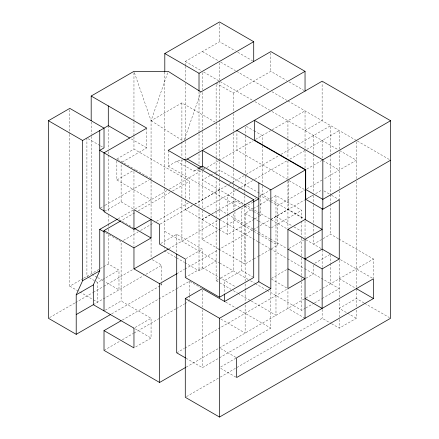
<?xml version="1.0" encoding="UTF-8"?>
<svg xmlns="http://www.w3.org/2000/svg" width="439" height="439" viewBox="0 0 439 439"><rect width="100%" height="100%" fill="white"/><g stroke="black" fill="none" stroke-linecap="round" stroke-linejoin="round"><path stroke-width="0.33" stroke-dasharray="2.19 1.65" d="M151.065 218.139L151.065 120.725L168.175 71.337M184.243 140.057L200.908 91.949M185.285 65.559L185.285 61.46L219.5 41.705L235.43 50.902M134.4 72.622L151.065 120.725L181.905 102.918L214.945 121.993M116.851 158.978L133.961 149.101L189.549 181.197L189.549 200.853M216.125 83.163L233.23 93.041L270.825 71.337L286.755 80.535M122.283 162.024L146.78 147.883L146.78 128.808M116.851 161.014L116.851 179.99L133.961 170.112M168.175 150.357L168.175 166.161L176.73 161.223L182.706 159.994M100.333 208.026L104.46 205.639M105.053 205.298L148.706 180.094M104.597 211.378L121.115 201.841L121.115 162.699M176.73 161.223L193.813 171.089L198.379 168.455M118.031 218.82L133.961 209.622M135.141 208.942L166.996 190.548M169.355 189.187L201.21 170.793M203.57 169.432L204.75 168.752M206.802 167.539L218.617 160.718M219.209 160.378L252.897 140.952M255.553 139.393L305.039 110.847L305.039 149.798M134.685 212.871L121.115 220.707L119.337 219.676M138.225 210.83L171.852 191.415M172.439 191.075L189.549 181.197M210.061 175.562L202.39 179.99L287.935 229.377M210.649 175.221L213.601 173.52M214.188 173.18L219.5 170.112L303.859 218.82M305.017 130.592L322.127 120.714L322.127 82.565M123.474 240.358L138.225 231.841M140.584 230.48L154.155 222.644M156.514 221.283L189.549 202.209M160.191 224.082L193.945 204.596M194.537 204.25L228.296 184.764M228.889 184.424L245.467 174.848M246.059 174.508L278.633 155.702M281.004 154.336L297.582 144.76M298.174 144.42L330.682 125.653L330.682 154.298M185.285 200.749L185.285 209.622L194.131 204.514M194.724 204.173L219.5 189.867M69.801 134.361L69.801 286.173L83.097 278.496M83.673 278.167L103.094 266.972M103.67 266.638L108.296 263.965L118.985 270.139L118.985 289.877L104.756 281.662M203.564 208.948L236.961 189.664M237.548 189.324L240.138 187.826M240.731 187.486L254.214 179.705M254.796 179.364L286.87 160.85M289.789 159.159L306.263 149.65M306.856 149.309L339.259 130.602L339.259 150.357L356.369 160.235L323.96 178.942M160.778 243.497L176.708 234.305L202.39 249.132L202.39 267.631L185.873 277.168M218.479 248.897L202.066 239.42L202.066 219.665L209.694 215.258M212.037 213.903L234.925 200.694L242.515 205.073M185.285 209.622L202.39 219.5L210.061 215.072M210.649 214.731L219.5 209.622L227.193 214.062M89.287 277.684L97.595 282.486L118.985 270.139M49.596 317.595L74.965 302.948M75.552 302.608L92.662 292.731M93.255 292.39L103.28 286.601M103.873 286.261L133.489 269.156M168.861 248.737L218.326 220.18M254.653 199.202L256.003 198.423M259.339 196.496L270.084 190.296M306.762 169.119L322.21 160.197M252.952 202.159L241.741 208.635L241.741 270.594L224.631 280.472L224.631 293.351M245.138 281.306L245.138 213.294L252.853 208.838M253.446 208.498L270.051 198.911M270.643 198.565L275.983 195.487L301.664 210.314L301.664 220.482M202.066 239.42L219.67 229.257M220.252 228.917L234.925 220.449L253.094 230.941M93.32 304.693L143.591 275.67M145.935 274.315L161.755 265.183L161.755 281.531M185.873 258.67L202.39 249.132M218.995 229.438L227.748 234.492L254.154 219.248M254.741 218.907L258.845 216.537M259.433 216.197L260.607 215.522L260.607 195.767L270.045 201.216M270.638 201.556L277.717 205.644L304.556 190.147M306.899 188.797L323.373 179.282M105.19 310.181L121.115 300.984L151.065 318.275L151.065 338.03L135.141 347.227M176.708 273.815L184.375 269.387M184.967 269.047L252.853 229.849M253.446 229.509L270.051 219.923M270.643 219.577L304.765 199.882M305.352 199.542L313.572 194.795M270.825 219.5L288.275 209.425L304.2 218.622M306.894 198.675L313.347 194.949M315.696 193.594L322.149 189.867M111.61 313.885L161.755 284.938L161.755 282.211M271.417 227.781L301.664 210.314M184.857 262.665L199.015 270.836L216.125 260.958M122.294 320.058L175.979 289.065M176.571 288.719L189.549 281.229L201.375 288.055M135.141 327.472L151.065 318.275M216.125 173.432L216.125 280.713L220.252 278.331M220.844 277.991L233.23 270.836L233.23 212.712M219.066 249.231L244.858 264.124L253.122 259.356M253.709 259.015L257.841 256.628M258.434 256.288L270.237 249.473M271.401 248.798L277.717 245.154L277.717 205.644M104.01 350.371L119.935 341.174M122.294 339.813L133.505 333.338M134.093 332.998L175.979 308.82M176.571 308.474L184.237 304.051M184.83 303.711L188.369 301.664M289.114 248.452L303.859 239.935M338.304 238.706L330.682 234.305L313.572 244.183L313.572 235.386M271.417 278.425L287.935 268.887M314.752 263.257L330.682 254.06L330.682 262.813M176.708 352.835L184.375 348.407M184.967 348.067L287.139 289.076M305.939 278.222L313.572 273.815L313.572 263.938M186.147 367.141L373.474 259.01L373.474 278.085M186.048 358.224L202.39 367.662L218.907 358.125M219.5 357.785L270.825 328.152L270.825 289.784M267.093 290.388L301.664 310.346L305.176 308.321M305.764 307.98L313.956 303.25M314.543 302.915L321.567 298.86M322.149 298.52L339.259 288.642L304.661 268.668M220.685 366.977L236.1 358.076M186.471 396.609L219.648 377.452M220.241 377.112L322.149 318.275L331.001 323.384M331.588 323.724L339.259 328.152L356.369 318.275L356.369 309.522M193.813 171.089L200.458 169.723M203.114 169.174L204.442 168.905L202.083 167.544M237.79 52.263L252.535 60.78M289.114 81.895L303.859 90.412M202.39 51.582L219.5 61.46M220.68 62.14L235.43 70.657M236.61 71.337L269.645 90.412M272.004 91.773L286.755 100.29M287.935 100.97L356.775 140.716M357.373 141.062L390.584 160.235M185.285 61.46L201.21 70.657M203.57 72.018L252.535 100.29M254.894 101.65L269.645 110.167M272.004 111.528L338.09 149.683M322.742 160.575L339.259 170.112M246.345 126.344L253.424 130.432M254.011 130.773L262.27 135.541L262.27 145.079M323.922 190.888L331.001 194.976M331.588 195.317L339.259 199.745M287.682 179.452L236.928 150.149L236.928 130.394M289.098 180.665L304.831 189.747M338.892 239.041L373.474 259.01M275.983 216.498L291.743 225.597M294.075 226.947L301.664 231.326M131.387 138.993L146.78 147.883M305.846 239.721L321.222 248.595M340.439 259.69L373.474 278.765M244.847 206.423L253.018 211.137M253.605 211.477L257.688 213.837M258.275 214.172L260.607 215.522M168.175 166.161L240.556 207.949M245.138 213.294L252.727 217.673M253.314 218.007L257.984 220.707M258.566 221.042L270.243 227.786M227.781 214.408L257.956 231.825M258.549 232.171L269.793 238.657M270.38 239.003L286.947 248.567M339.259 278.765L356.369 288.642M253.682 231.276L257.786 233.647M258.373 233.987L270.095 240.753M270.682 241.093L277.717 245.154M88.091 138.691L99.889 145.501M100.476 145.841L104.021 147.888M117.438 159.319L135.141 169.536M135.728 169.877L151.065 178.733M219.5 219.5L257.94 241.697M258.533 242.037L269.771 248.523M270.358 248.864L286.919 258.423M287.512 258.769L304.068 268.328M364.035 302.948L356.369 298.52L339.259 308.397L346.925 312.826M364.628 303.289L389.404 317.595M202.066 219.665L218.408 229.098M116.851 179.99L151.065 199.745M347.518 313.166L356.369 318.275M271.417 279.105L287.935 288.642M241.741 270.594L253.144 277.179M164.801 231.326L219.088 262.67M219.665 263.005L248.128 279.434M250.499 280.806L254.647 283.199M255.24 283.545L266.5 290.042M305.039 318.275L287.935 308.397L287.935 289.323M122.289 221.382L133.451 227.825M202.39 267.631L218.781 277.091M219.363 277.432L236.039 287.057M176.006 257.556L164.801 251.081L164.801 248.359M176.599 257.896L184.265 262.324M216.125 280.713L219.088 282.425M219.681 282.771L230.941 289.268M233.312 290.64L237.461 293.032M238.053 293.373L275.983 315.273L275.983 195.487M105.678 232.807L121.115 241.719L121.115 300.984M152.256 259.696L161.755 265.183M225.624 302.054L235.677 307.86M236.27 308.2L270.825 328.152M160.57 284.252L161.755 284.938M220.894 319.082L245.138 333.08L245.138 304.468M97.085 277.234L91.186 273.826L91.186 135.009M97.677 277.574L104.164 281.322M220.68 348.588L236.61 357.785M88.689 277.344L86.911 276.312L86.911 138.011M220.68 368.343L236.017 377.2M69.801 286.173L92.865 299.491M93.458 299.832L97.595 302.224L97.595 282.486M135.212 328.877L151.065 338.03M121.115 201.841L133.451 209.112M151.065 120.725L183.798 141.336M356.369 141.841L356.369 178.684M356.369 181.417L356.369 308.847M339.259 151.724L339.259 188.561M339.259 190.674L339.259 199.498M339.259 260.316L339.259 298.86M339.259 299.541L339.259 318.725M339.259 319.4L339.259 328.152M330.682 154.978L330.682 193.956M330.682 194.642L330.682 203.531M330.682 204.217L330.682 234.305M330.682 263.488L330.682 283.693M322.149 140.48L322.149 160.235M322.149 249.917L322.149 267.713M322.149 309.418L322.149 318.275M313.572 135.53L313.572 153.919M313.572 154.605L313.572 193.429M313.572 195.47L313.572 204.267M313.572 204.942L313.572 224.559M313.572 225.24L313.572 234.711M305.039 150.484L305.039 168.247M305.039 220.861L305.039 237.894M301.664 221.157L301.664 237.455M301.664 238.141L301.664 257.21M301.664 257.896L301.664 276.971M301.664 277.651L301.664 281.053M301.664 281.734L301.664 310.346M288.275 180.473L288.275 209.425M287.935 120.725L287.935 138.439M287.935 139.119L287.935 158.194M287.935 160.915L287.935 178.629M287.935 181.345L287.935 228.028M270.825 52.943L270.825 71.337M262.27 145.759L262.27 185.269M262.27 185.949L262.27 194.806M245.165 127.025L245.165 135.201M245.165 135.881L245.165 175.391M245.165 176.072L245.165 184.929M245.138 284.033L245.138 290.163M245.138 290.843L245.138 303.788M244.858 185.104L244.858 191.234M244.858 191.914L244.858 195.322M244.858 196.003L244.858 204.859L227.748 194.982L227.748 213.376M244.858 205.54L244.858 264.124M234.925 200.694L234.925 208.865M234.925 211.593L234.925 220.449M233.23 93.041L233.23 112.872M233.23 113.558L233.23 132.704M233.23 133.39L233.23 168.949M233.23 169.63L233.23 186.729M233.23 189.461L233.23 209.979M227.748 214.056L227.748 234.492M219.5 23.311L219.5 41.705M219.5 62.821L219.5 79.909M219.5 81.215L219.5 174.837M219.5 177.263L219.5 178.936M219.5 179.617L219.5 218.156M216.125 84.529L216.125 122.141M216.125 122.827L216.125 141.292M216.125 143.899L216.125 172.746M202.39 72.704L202.39 89.786M202.39 92.503L202.39 130.789M202.39 131.42L202.39 149.238M202.39 167.385L202.39 170.425M202.39 171.023L202.39 208.262M202.39 210.627L202.39 219.5M202.39 290.003L202.39 307.037M202.39 309.758L202.39 367.662M199.015 91.68L199.015 151.131M199.015 153.869L199.015 164.823M199.015 169.619L199.015 206.582M199.015 209.321L199.015 270.836M189.549 281.229L189.549 294.854M189.549 295.535L189.549 300.303M185.285 66.24L185.285 80.578M185.285 83.311L185.285 140.661M185.285 141.347L185.285 158.413M185.285 161.146L185.285 200.063M181.905 102.918L181.905 141.254M181.905 141.94L181.905 157.003M181.905 159.741L181.905 196.705M181.905 199.443L181.905 241.203M176.708 234.305L176.708 252.694M164.801 71.996L164.801 188.249M164.801 188.929L164.801 247.678M151.065 239.255L151.065 257.649M133.961 72.704L133.961 121.131M133.961 121.817L133.961 136.139M133.961 136.825L133.961 149.101M133.961 171.473L133.961 208.942M133.961 230.058L133.961 246.411M108.296 125.664L108.296 148.942M108.296 151.68L108.296 154.418M108.296 155.104L108.296 212.619M108.296 215.357L108.296 223.572M108.296 224.258L108.296 226.31M108.296 229.048L108.296 231.787M108.296 234.525L108.296 263.965M91.186 122.015L91.186 134.323M69.801 109.745L69.801 133.681"/><path stroke-width="0.66" d="M76.21 334.326L76.21 294.81L82.631 280.675L82.631 140.48L48.416 120.725L48.416 318.275L76.21 334.326L110.43 314.571M134.038 328.196L93.32 304.693L93.32 284.933L99.741 270.797L99.741 229.377L117.438 219.16M48.416 120.725L69.801 108.378L104.021 128.133L104.021 147.888L99.741 150.357L219.5 219.5L253.715 199.745L253.715 277.508L219.5 297.263L185.285 277.508L185.285 259.01L159.598 244.183L159.598 224.422L133.961 209.622L133.961 229.377L151.065 219.5L151.065 237.998L133.961 247.876L104.01 230.585L104.01 310.861M91.186 120.648L91.186 96.031L133.961 71.337L168.175 71.337L200.908 91.949L270.825 51.582L305.039 71.337L305.039 91.092M164.801 71.31L164.801 53.531L219.5 21.95L253.715 41.705L253.715 61.46M82.631 140.48L108.296 125.664L129.609 137.967M164.801 53.531L199.015 73.286L253.715 41.705M305.039 71.337L168.175 150.357L253.715 199.745M184.034 159.719L187.354 159.039L322.127 81.204L390.584 120.725L390.584 318.275L219.5 417.05L185.285 397.295L185.285 298.52L202.39 288.642L224.631 301.483L258.851 281.728L270.825 288.642L270.825 189.867L202.368 150.341L202.368 166.151L258.851 198.757L253.539 201.819M198.379 168.455L202.368 166.151M104.01 230.585L120.527 221.047M82.631 280.675L99.741 270.797M76.21 294.81L93.32 284.933M133.961 247.876L133.961 268.887L168.175 249.132M270.825 189.867L305.379 169.915L305.379 219.302L287.935 229.377L287.935 288.642L305.039 278.765L287.935 268.887M287.935 249.132L322.149 268.887L339.259 259.01L339.259 199.745L322.83 209.227L305.72 199.35L305.72 169.717L254.373 140.074L254.373 120.319L322.83 159.84L390.584 120.725M76.21 314.565L93.32 304.693M133.961 268.887L159.598 283.693L176.708 273.815M390.584 160.235L322.83 199.35L305.72 189.472M185.554 367.481L159.598 382.468L104.01 350.371L104.01 330.616L121.115 320.739M287.935 229.377L305.039 239.255L322.149 229.377L305.039 219.5M305.039 259.01L322.149 249.132L322.149 208.942M185.285 298.52L219.5 318.275L270.825 288.642M373.474 298.52L236.61 377.54L236.61 357.785L373.474 278.765L373.474 298.52L356.369 288.642M236.928 130.394L305.379 169.915M91.186 96.031L146.78 128.128L104.01 152.821L104.01 211.719L133.961 229.377M187.354 159.039L201.496 167.204M322.149 249.132L339.259 259.01M305.039 298.52L322.149 308.397L322.149 268.887M104.493 211.11L99.741 208.366L99.741 130.602M134.625 228.505L151.065 237.998M99.741 229.377L104.493 232.121M185.461 357.889L176.708 352.835L176.708 254.06M104.01 330.616L133.961 347.907L133.961 328.152M322.83 159.84L322.83 209.227M305.039 239.255L305.039 318.275M258.851 182.953L258.851 281.728M224.631 294.026L224.631 301.483M219.5 219.5L219.5 297.263M219.5 318.275L219.5 417.05M199.015 73.286L199.015 90.999M159.598 283.693L159.598 382.468M108.296 105.909L108.296 125.664"/></g></svg>
